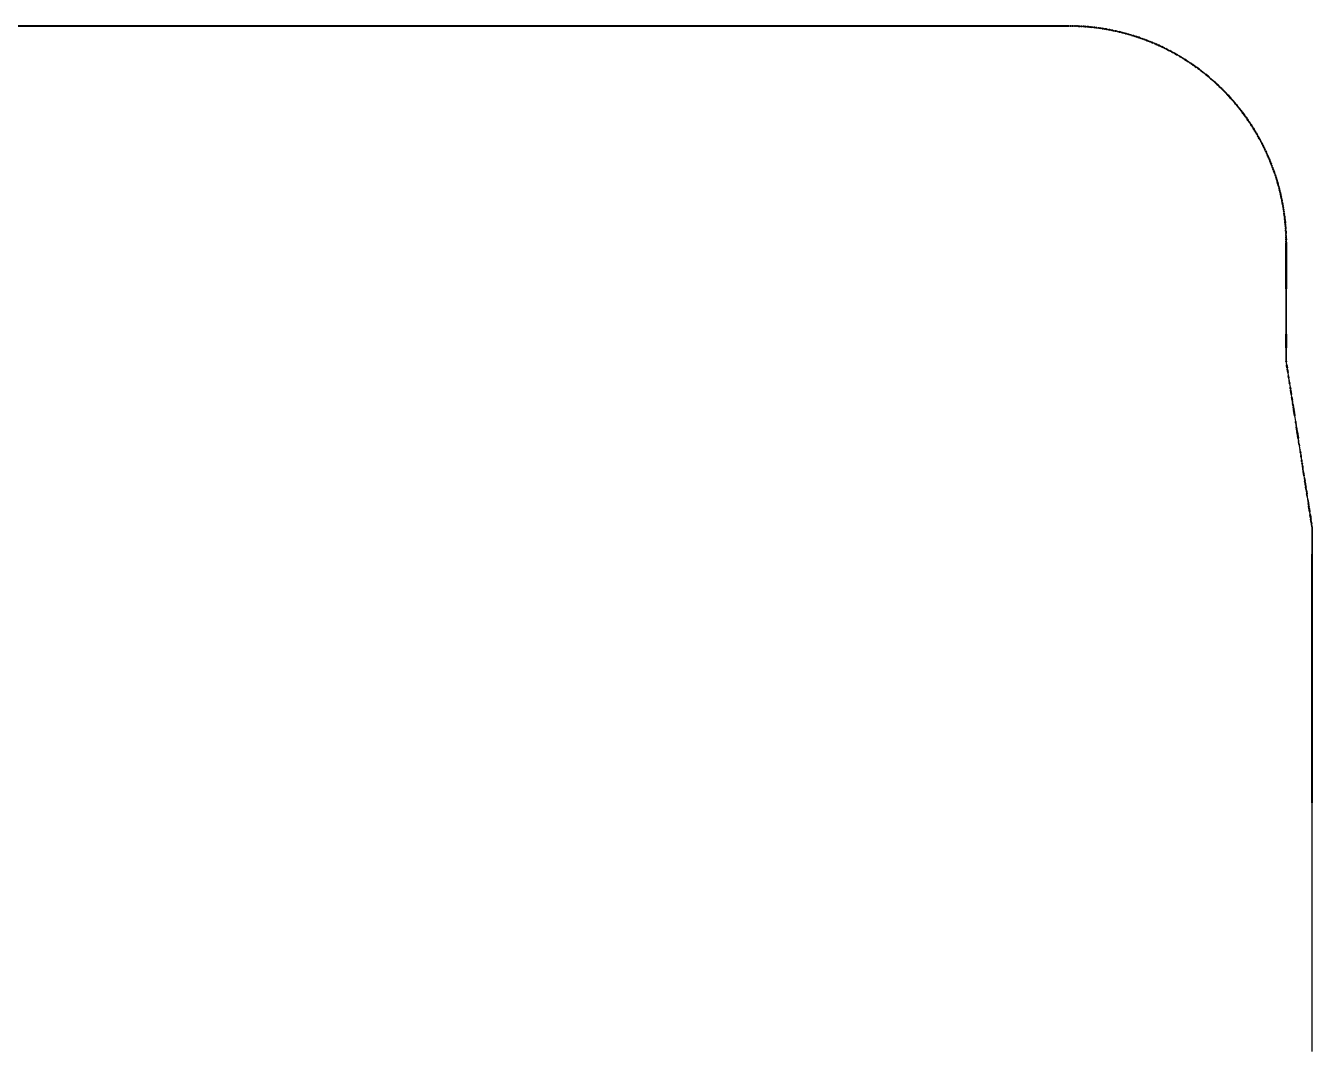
# Model space of a CAD drawing. Header units: metres. Extents: x 2 to 41.4, y 0.9 to 39.
# Drawn here: x 37.113 to 39.479, y 20.142 to 22.029 of the extents above; entities that cross this region are included whole.
import ezdxf

# ---------------------------------------------------------------- set-up
doc = ezdxf.new("R2010")
doc.units = ezdxf.units.M
doc.layers.add('BSA_MATERIAL_SECTION', color=7, linetype='Continuous')

msp = doc.modelspace()

# ---------------------------------------------------------------- linework, layer by layer
at = {"layer": 'BSA_MATERIAL_SECTION'}
for p, q in [((39.0316, 22.0289), (36.2699, 22.0289)), ((36.2699, 22.0281), (39.0316, 22.0281)), ((39.0316, 22.0289), (39.0336, 22.0289)), ((39.0316, 22.0289), (39.0316, 22.0285)), ((39.0316, 22.0289), (39.0316, 22.0285)), ((39.0316, 22.0281), (39.0316, 22.0285)), ((39.0316, 22.0281), (39.0316, 22.0285)), ((39.0336, 22.0281), (39.0316, 22.0281)), ((39.0356, 22.0289), (39.0336, 22.0289)), ((39.0336, 22.0281), (39.0356, 22.0281)), ((39.0356, 22.0289), (39.0376, 22.0289)), ((39.0376, 22.0281), (39.0356, 22.0281)), ((39.0396, 22.0288), (39.0376, 22.0289)), ((39.0376, 22.0281), (39.0396, 22.028)), ((39.0396, 22.0288), (39.0416, 22.0288)), ((39.0416, 22.028), (39.0396, 22.028)), ((39.0436, 22.0287), (39.0416, 22.0288)), ((39.0416, 22.028), (39.0435, 22.0279)), ((39.0455, 22.0279), (39.0435, 22.0279)), ((39.0436, 22.0287), (39.0455, 22.0287)), ((39.0475, 22.0286), (39.0455, 22.0287)), ((39.0455, 22.0279), (39.0475, 22.0278)), ((39.0475, 22.0286), (39.0495, 22.0285)), ((39.0495, 22.0277), (39.0475, 22.0278)), ((39.0515, 22.0284), (39.0495, 22.0285)), ((39.0495, 22.0277), (39.0515, 22.0276)), ((39.0515, 22.0284), (39.0535, 22.0283)), ((39.0535, 22.0275), (39.0515, 22.0276)), ((39.0555, 22.0282), (39.0535, 22.0283)), ((39.0535, 22.0275), (39.0554, 22.0274)), ((39.0574, 22.0273), (39.0554, 22.0274)), ((39.0555, 22.0282), (39.0575, 22.0281)), ((39.0574, 22.0273), (39.0594, 22.0271)), ((39.0594, 22.0279), (39.0575, 22.0281)), ((39.0594, 22.0279), (39.0614, 22.0278)), ((39.0614, 22.027), (39.0594, 22.0271)), ((39.0634, 22.0276), (39.0614, 22.0278)), ((39.0614, 22.027), (39.0634, 22.0268)), ((39.0634, 22.0276), (39.0654, 22.0275)), ((39.0653, 22.0267), (39.0634, 22.0268)), ((39.0653, 22.0267), (39.0673, 22.0265)), ((39.0674, 22.0273), (39.0654, 22.0275)), ((39.0693, 22.0263), (39.0673, 22.0265)), ((39.0674, 22.0273), (39.0694, 22.0271)), ((39.0693, 22.0263), (39.0713, 22.0261)), ((39.0713, 22.0269), (39.0694, 22.0271)), ((39.0713, 22.0269), (39.0733, 22.0267)), ((39.0713, 22.0261), (39.0732, 22.0259)), ((39.0752, 22.0257), (39.0732, 22.0259)), ((39.0753, 22.0265), (39.0733, 22.0267)), ((39.0772, 22.0255), (39.0752, 22.0257)), ((39.0753, 22.0265), (39.0773, 22.0263)), ((39.0772, 22.0255), (39.0791, 22.0253)), ((39.0792, 22.0261), (39.0773, 22.0263)), ((39.0811, 22.025), (39.0791, 22.0253)), ((39.0792, 22.0261), (39.0812, 22.0258)), ((39.0811, 22.025), (39.0831, 22.0248)), ((39.0832, 22.0256), (39.0812, 22.0258)), ((39.0831, 22.0248), (39.0851, 22.0245)), ((39.0832, 22.0256), (39.0852, 22.0253)), ((39.087, 22.0242), (39.0851, 22.0245)), ((39.0871, 22.025), (39.0852, 22.0253)), ((39.087, 22.0242), (39.089, 22.024)), ((39.0871, 22.025), (39.0891, 22.0248)), ((39.0909, 22.0237), (39.089, 22.024)), ((39.0911, 22.0245), (39.0891, 22.0248)), ((39.0929, 22.0234), (39.0909, 22.0237)), ((39.0911, 22.0245), (39.093, 22.0242)), ((39.0929, 22.0234), (39.0949, 22.0231)), ((39.095, 22.0239), (39.093, 22.0242)), ((39.0968, 22.0227), (39.0949, 22.0231)), ((39.095, 22.0239), (39.097, 22.0235)), ((39.0968, 22.0227), (39.0988, 22.0224)), ((39.0989, 22.0232), (39.097, 22.0235)), ((39.1007, 22.0221), (39.0988, 22.0224)), ((39.1009, 22.0229), (39.0989, 22.0232)), ((39.1007, 22.0221), (39.1027, 22.0217)), ((39.1009, 22.0229), (39.1028, 22.0225)), ((39.1046, 22.0214), (39.1027, 22.0217)), ((39.1028, 22.0225), (39.1048, 22.0222)), ((39.1046, 22.0214), (39.1066, 22.021)), ((39.1067, 22.0218), (39.1048, 22.0222)), ((39.1085, 22.0206), (39.1066, 22.021)), ((39.1067, 22.0218), (39.1087, 22.0214)), ((39.1085, 22.0206), (39.1105, 22.0202)), ((39.1106, 22.021), (39.1087, 22.0214)), ((39.1124, 22.0198), (39.1105, 22.0202)), ((39.1126, 22.0206), (39.1106, 22.021)), ((39.1124, 22.0198), (39.1144, 22.0194)), ((39.1126, 22.0206), (39.1145, 22.0202)), ((39.1163, 22.019), (39.1144, 22.0194)), ((39.1145, 22.0202), (39.1165, 22.0198)), ((39.1163, 22.019), (39.1183, 22.0186)), ((39.1184, 22.0194), (39.1165, 22.0198)), ((39.1202, 22.0182), (39.1183, 22.0186)), ((39.1204, 22.0189), (39.1184, 22.0194)), ((39.1202, 22.0182), (39.1221, 22.0177)), ((39.1204, 22.0189), (39.1223, 22.0185)), ((39.1241, 22.0173), (39.1221, 22.0177)), ((39.1223, 22.0185), (39.1242, 22.018)), ((39.1241, 22.0173), (39.126, 22.0168)), ((39.1262, 22.0176), (39.1242, 22.018)), ((39.1279, 22.0163), (39.126, 22.0168)), ((39.1262, 22.0176), (39.1281, 22.0171)), ((39.1279, 22.0163), (39.1298, 22.0158)), ((39.13, 22.0166), (39.1281, 22.0171)), ((39.1298, 22.0158), (39.1318, 22.0153)), ((39.132, 22.0161), (39.13, 22.0166)), ((39.1337, 22.0148), (39.1318, 22.0153)), ((39.132, 22.0161), (39.1339, 22.0156)), ((39.1356, 22.0143), (39.1337, 22.0148)), ((39.1339, 22.0156), (39.1358, 22.0151)), ((39.1356, 22.0143), (39.1375, 22.0138)), ((39.1377, 22.0146), (39.1358, 22.0151)), ((39.1394, 22.0133), (39.1375, 22.0138)), ((39.1377, 22.0146), (39.1396, 22.014)), ((39.1394, 22.0133), (39.1413, 22.0127)), ((39.1415, 22.0135), (39.1396, 22.014)), ((39.1413, 22.0127), (39.1432, 22.0122)), ((39.1415, 22.0135), (39.1435, 22.013)), ((39.1451, 22.0116), (39.1432, 22.0122)), ((39.1454, 22.0124), (39.1435, 22.013)), ((39.147, 22.0111), (39.1451, 22.0116)), ((39.1473, 22.0118), (39.1454, 22.0124)), ((39.147, 22.0111), (39.1489, 22.0105)), ((39.1473, 22.0118), (39.1492, 22.0112)), ((39.1508, 22.0099), (39.1489, 22.0105)), ((39.1511, 22.0107), (39.1492, 22.0112)), ((39.1508, 22.0099), (39.1527, 22.0093)), ((39.1511, 22.0107), (39.153, 22.0101)), ((39.153, 22.0101), (39.1549, 22.0094)), ((39.1546, 22.0087), (39.1527, 22.0093)), ((39.1546, 22.0087), (39.1565, 22.0081)), ((39.1568, 22.0088), (39.1549, 22.0094)), ((39.1584, 22.0074), (39.1565, 22.0081)), ((39.1568, 22.0088), (39.1586, 22.0082)), ((39.1584, 22.0074), (39.1603, 22.0068)), ((39.1605, 22.0076), (39.1586, 22.0082)), ((39.1621, 22.0062), (39.1603, 22.0068)), ((39.1624, 22.0069), (39.1605, 22.0076)), ((39.1621, 22.0062), (39.164, 22.0055)), ((39.1624, 22.0069), (39.1643, 22.0063)), ((39.1659, 22.0048), (39.164, 22.0055)), ((39.1643, 22.0063), (39.1662, 22.0056)), ((39.1659, 22.0048), (39.1678, 22.0042)), ((39.168, 22.0049), (39.1662, 22.0056)), ((39.1696, 22.0035), (39.1678, 22.0042)), ((39.168, 22.0049), (39.1699, 22.0042)), ((39.1696, 22.0035), (39.1715, 22.0028)), ((39.1718, 22.0036), (39.1699, 22.0042)), ((39.1733, 22.0021), (39.1715, 22.0028)), ((39.1718, 22.0036), (39.1736, 22.0029)), ((39.1733, 22.0021), (39.1752, 22.0014)), ((39.1755, 22.0021), (39.1736, 22.0029)), ((39.177, 22.0007), (39.1752, 22.0014)), ((39.1755, 22.0021), (39.1773, 22.0014)), ((39.177, 22.0007), (39.1789, 22)), ((39.1792, 22.0007), (39.1773, 22.0014)), ((39.1807, 21.9992), (39.1789, 22)), ((39.1792, 22.0007), (39.181, 22)), ((39.1807, 21.9992), (39.1826, 21.9985)), ((39.1829, 21.9992), (39.181, 22)), ((39.1844, 21.9977), (39.1826, 21.9985)), ((39.1829, 21.9992), (39.1847, 21.9985)), ((39.1844, 21.9977), (39.1862, 21.997)), ((39.1865, 21.9977), (39.1847, 21.9985)), ((39.1881, 21.9962), (39.1862, 21.997)), ((39.1865, 21.9977), (39.1884, 21.9969)), ((39.1881, 21.9962), (39.1899, 21.9954)), ((39.1902, 21.9961), (39.1884, 21.9969)), ((39.1917, 21.9946), (39.1899, 21.9954)), ((39.1902, 21.9961), (39.192, 21.9953)), ((39.1917, 21.9946), (39.1935, 21.9938)), ((39.1938, 21.9945), (39.192, 21.9953)), ((39.1953, 21.993), (39.1935, 21.9938)), ((39.1938, 21.9945), (39.1957, 21.9937)), ((39.1953, 21.993), (39.1971, 21.9922)), ((39.1975, 21.9929), (39.1957, 21.9937)), ((39.1989, 21.9913), (39.1971, 21.9922)), ((39.1993, 21.9921), (39.1975, 21.9929)), ((39.1989, 21.9913), (39.2007, 21.9905)), ((39.1993, 21.9921), (39.2011, 21.9912)), ((39.2025, 21.9897), (39.2007, 21.9905)), ((39.2011, 21.9912), (39.2029, 21.9904)), ((39.2025, 21.9897), (39.2043, 21.9888)), ((39.2047, 21.9895), (39.2029, 21.9904)), ((39.2061, 21.988), (39.2043, 21.9888)), ((39.2047, 21.9895), (39.2065, 21.9887)), ((39.2061, 21.988), (39.2079, 21.9871)), ((39.2083, 21.9878), (39.2065, 21.9887)), ((39.2097, 21.9862), (39.2079, 21.9871)), ((39.2083, 21.9878), (39.21, 21.9869)), ((39.2097, 21.9862), (39.2115, 21.9853)), ((39.2118, 21.986), (39.21, 21.9869)), ((39.2132, 21.9844), (39.2115, 21.9853)), ((39.2136, 21.9851), (39.2118, 21.986)), ((39.2132, 21.9844), (39.215, 21.9835)), ((39.2136, 21.9851), (39.2154, 21.9842)), ((39.215, 21.9835), (39.2167, 21.9826)), ((39.2154, 21.9842), (39.2171, 21.9833)), ((39.2185, 21.9817), (39.2167, 21.9826)), ((39.2189, 21.9824), (39.2171, 21.9833)), ((39.2203, 21.9807), (39.2185, 21.9817)), ((39.2206, 21.9814), (39.2189, 21.9824)), ((39.2203, 21.9807), (39.222, 21.9798)), ((39.2206, 21.9814), (39.2224, 21.9805)), ((39.222, 21.9798), (39.2237, 21.9788)), ((39.2224, 21.9805), (39.2241, 21.9795)), ((39.2255, 21.9779), (39.2237, 21.9788)), ((39.2259, 21.9786), (39.2241, 21.9795)), ((39.2272, 21.9769), (39.2255, 21.9779)), ((39.2276, 21.9776), (39.2259, 21.9786)), ((39.2272, 21.9769), (39.2289, 21.9759)), ((39.2276, 21.9776), (39.2293, 21.9766)), ((39.2289, 21.9759), (39.2307, 21.9749)), ((39.2311, 21.9756), (39.2293, 21.9766)), ((39.2324, 21.974), (39.2307, 21.9749)), ((39.2311, 21.9756), (39.2328, 21.9747)), ((39.2341, 21.973), (39.2324, 21.974)), ((39.2328, 21.9747), (39.2345, 21.9736)), ((39.2341, 21.973), (39.2358, 21.9719)), ((39.2362, 21.9726), (39.2345, 21.9736)), ((39.2358, 21.9719), (39.2375, 21.9709)), ((39.2379, 21.9716), (39.2362, 21.9726)), ((39.2392, 21.9699), (39.2375, 21.9709)), ((39.2379, 21.9716), (39.2396, 21.9706)), ((39.2409, 21.9689), (39.2392, 21.9699)), ((39.2396, 21.9706), (39.2413, 21.9695)), ((39.2409, 21.9689), (39.2426, 21.9678)), ((39.243, 21.9685), (39.2413, 21.9695)), ((39.2443, 21.9668), (39.2426, 21.9678)), ((39.243, 21.9685), (39.2447, 21.9674)), ((39.2443, 21.9668), (39.2459, 21.9657)), ((39.2464, 21.9664), (39.2447, 21.9674)), ((39.2459, 21.9657), (39.2476, 21.9646)), ((39.248, 21.9653), (39.2464, 21.9664)), ((39.2493, 21.9636), (39.2476, 21.9646)), ((39.248, 21.9653), (39.2497, 21.9642)), ((39.2493, 21.9636), (39.2509, 21.9625)), ((39.2497, 21.9642), (39.2514, 21.9631)), ((39.2526, 21.9614), (39.2509, 21.9625)), ((39.253, 21.962), (39.2514, 21.9631)), ((39.2526, 21.9614), (39.2542, 21.9603)), ((39.253, 21.962), (39.2547, 21.9609)), ((39.2559, 21.9592), (39.2542, 21.9603)), ((39.2563, 21.9598), (39.2547, 21.9609)), ((39.2559, 21.9592), (39.2575, 21.958)), ((39.2563, 21.9598), (39.258, 21.9587)), ((39.2592, 21.9569), (39.2575, 21.958)), ((39.2596, 21.9576), (39.258, 21.9587)), ((39.2592, 21.9569), (39.2608, 21.9558)), ((39.2612, 21.9564), (39.2596, 21.9576)), ((39.2624, 21.9546), (39.2608, 21.9558)), ((39.2612, 21.9564), (39.2629, 21.9553)), ((39.264, 21.9535), (39.2624, 21.9546)), ((39.2645, 21.9541), (39.2629, 21.9553)), ((39.264, 21.9535), (39.2656, 21.9523)), ((39.2645, 21.9541), (39.2661, 21.953)), ((39.2672, 21.9512), (39.2656, 21.9523)), ((39.2661, 21.953), (39.2677, 21.9518)), ((39.2672, 21.9512), (39.2688, 21.95)), ((39.2693, 21.9506), (39.2677, 21.9518)), ((39.2688, 21.95), (39.2704, 21.9488)), ((39.2709, 21.9494), (39.2693, 21.9506)), ((39.272, 21.9476), (39.2704, 21.9488)), ((39.2709, 21.9494), (39.2725, 21.9483)), ((39.2736, 21.9464), (39.272, 21.9476)), ((39.2725, 21.9483), (39.2741, 21.947)), ((39.2736, 21.9464), (39.2752, 21.9452)), ((39.2757, 21.9458), (39.2741, 21.947)), ((39.2767, 21.944), (39.2752, 21.9452)), ((39.2757, 21.9458), (39.2772, 21.9446)), ((39.2767, 21.944), (39.2783, 21.9428)), ((39.2788, 21.9434), (39.2772, 21.9446)), ((39.2783, 21.9428), (39.2799, 21.9415)), ((39.2788, 21.9434), (39.2804, 21.9422)), ((39.2814, 21.9403), (39.2799, 21.9415)), ((39.2819, 21.9409), (39.2804, 21.9422)), ((39.283, 21.9391), (39.2814, 21.9403)), ((39.2819, 21.9409), (39.2835, 21.9397)), ((39.283, 21.9391), (39.2845, 21.9378)), ((39.285, 21.9384), (39.2835, 21.9397)), ((39.286, 21.9365), (39.2845, 21.9378)), ((39.285, 21.9384), (39.2865, 21.9372)), ((39.286, 21.9365), (39.2876, 21.9353)), ((39.2881, 21.9359), (39.2865, 21.9372)), ((39.2891, 21.934), (39.2876, 21.9353)), ((39.2881, 21.9359), (39.2896, 21.9346)), ((39.2891, 21.934), (39.2906, 21.9327)), ((39.2911, 21.9333), (39.2896, 21.9346)), ((39.2921, 21.9314), (39.2906, 21.9327)), ((39.2911, 21.9333), (39.2926, 21.932)), ((39.2921, 21.9314), (39.2936, 21.9301)), ((39.2941, 21.9307), (39.2926, 21.932)), ((39.2936, 21.9301), (39.2951, 21.9288)), ((39.2941, 21.9307), (39.2956, 21.9294)), ((39.2966, 21.9275), (39.2951, 21.9288)), ((39.2971, 21.9281), (39.2956, 21.9294)), ((39.2981, 21.9262), (39.2966, 21.9275)), ((39.2971, 21.9281), (39.2986, 21.9268)), ((39.2981, 21.9262), (39.2995, 21.9249)), ((39.3001, 21.9255), (39.2986, 21.9268)), ((39.301, 21.9235), (39.2995, 21.9249)), ((39.3001, 21.9255), (39.3015, 21.9241)), ((39.301, 21.9235), (39.3025, 21.9222)), ((39.303, 21.9228), (39.3015, 21.9241)), ((39.3039, 21.9208), (39.3025, 21.9222)), ((39.303, 21.9228), (39.3045, 21.9214)), ((39.3039, 21.9208), (39.3054, 21.9195)), ((39.3059, 21.9201), (39.3045, 21.9214)), ((39.3068, 21.9181), (39.3054, 21.9195)), ((39.3059, 21.9201), (39.3074, 21.9187)), ((39.3068, 21.9181), (39.3082, 21.9167)), ((39.3088, 21.9173), (39.3074, 21.9187)), ((39.3082, 21.9167), (39.3097, 21.9154)), ((39.3088, 21.9173), (39.3102, 21.9159)), ((39.3111, 21.914), (39.3097, 21.9154)), ((39.3117, 21.9145), (39.3102, 21.9159)), ((39.3125, 21.9126), (39.3111, 21.914)), ((39.3117, 21.9145), (39.3131, 21.9131)), ((39.3125, 21.9126), (39.3139, 21.9112)), ((39.3145, 21.9117), (39.3131, 21.9131)), ((39.3139, 21.9112), (39.3153, 21.9098)), ((39.3145, 21.9117), (39.3159, 21.9103)), ((39.3167, 21.9084), (39.3153, 21.9098)), ((39.3173, 21.9089), (39.3159, 21.9103)), ((39.3181, 21.9069), (39.3167, 21.9084)), ((39.3173, 21.9089), (39.3187, 21.9075)), ((39.3181, 21.9069), (39.3195, 21.9055)), ((39.32, 21.9061), (39.3187, 21.9075)), ((39.3208, 21.9041), (39.3195, 21.9055)), ((39.32, 21.9061), (39.3214, 21.9046)), ((39.3208, 21.9041), (39.3222, 21.9026)), ((39.3228, 21.9032), (39.3214, 21.9046)), ((39.3236, 21.9012), (39.3222, 21.9026)), ((39.3228, 21.9032), (39.3241, 21.9017)), ((39.3236, 21.9012), (39.3249, 21.8997)), ((39.3255, 21.9003), (39.3241, 21.9017)), ((39.3262, 21.8983), (39.3249, 21.8997)), ((39.3255, 21.9003), (39.3268, 21.8988)), ((39.3262, 21.8983), (39.3276, 21.8968)), ((39.3282, 21.8973), (39.3268, 21.8988)), ((39.3289, 21.8953), (39.3276, 21.8968)), ((39.3282, 21.8973), (39.3295, 21.8959)), ((39.3289, 21.8953), (39.3302, 21.8939)), ((39.3308, 21.8944), (39.3295, 21.8959)), ((39.3315, 21.8924), (39.3302, 21.8939)), ((39.3308, 21.8944), (39.3321, 21.8929)), ((39.3315, 21.8924), (39.3329, 21.8909)), ((39.3335, 21.8914), (39.3321, 21.8929)), ((39.3342, 21.8894), (39.3329, 21.8909)), ((39.3335, 21.8914), (39.3348, 21.8899)), ((39.3342, 21.8894), (39.3354, 21.8879)), ((39.3361, 21.8884), (39.3348, 21.8899)), ((39.3354, 21.8879), (39.3367, 21.8863)), ((39.3361, 21.8884), (39.3373, 21.8869)), ((39.338, 21.8848), (39.3367, 21.8863)), ((39.3386, 21.8853), (39.3373, 21.8869)), ((39.3393, 21.8833), (39.338, 21.8848)), ((39.3399, 21.8838), (39.3386, 21.8853)), ((39.3393, 21.8833), (39.3405, 21.8818)), ((39.3399, 21.8838), (39.3412, 21.8823)), ((39.3418, 21.8802), (39.3405, 21.8818)), ((39.3412, 21.8823), (39.3424, 21.8807)), ((39.3418, 21.8802), (39.343, 21.8787)), ((39.3437, 21.8792), (39.3424, 21.8807)), ((39.3443, 21.8771), (39.343, 21.8787)), ((39.3437, 21.8792), (39.3449, 21.8776)), ((39.3443, 21.8771), (39.3455, 21.8756)), ((39.3461, 21.8761), (39.3449, 21.8776)), ((39.3467, 21.874), (39.3455, 21.8756)), ((39.3461, 21.8761), (39.3474, 21.8745)), ((39.3467, 21.874), (39.3479, 21.8724)), ((39.3486, 21.8729), (39.3474, 21.8745)), ((39.3491, 21.8709), (39.3479, 21.8724)), ((39.3486, 21.8729), (39.3498, 21.8714)), ((39.3491, 21.8709), (39.3503, 21.8693)), ((39.351, 21.8698), (39.3498, 21.8714)), ((39.3515, 21.8677), (39.3503, 21.8693)), ((39.351, 21.8698), (39.3522, 21.8682)), ((39.3534, 21.8666), (39.3522, 21.8682)), ((39.3515, 21.8677), (39.3527, 21.8661)), ((39.3539, 21.8645), (39.3527, 21.8661)), ((39.3534, 21.8666), (39.3545, 21.865)), ((39.3539, 21.8645), (39.3551, 21.8629)), ((39.3557, 21.8634), (39.3545, 21.865)), ((39.3562, 21.8613), (39.3551, 21.8629)), ((39.3557, 21.8634), (39.3569, 21.8618)), ((39.3562, 21.8613), (39.3574, 21.8597)), ((39.358, 21.8601), (39.3569, 21.8618)), ((39.3585, 21.8581), (39.3574, 21.8597)), ((39.358, 21.8601), (39.3592, 21.8585)), ((39.3585, 21.8581), (39.3596, 21.8564)), ((39.3603, 21.8569), (39.3592, 21.8585)), ((39.3608, 21.8548), (39.3596, 21.8564)), ((39.3603, 21.8569), (39.3614, 21.8552)), ((39.3608, 21.8548), (39.3619, 21.8532)), ((39.3626, 21.8536), (39.3614, 21.8552)), ((39.363, 21.8515), (39.3619, 21.8532)), ((39.3626, 21.8536), (39.3637, 21.852)), ((39.363, 21.8515), (39.3641, 21.8499)), ((39.3648, 21.8503), (39.3637, 21.852)), ((39.3652, 21.8482), (39.3641, 21.8499)), ((39.3648, 21.8503), (39.3659, 21.8486)), ((39.3652, 21.8482), (39.3663, 21.8465)), ((39.367, 21.847), (39.3659, 21.8486)), ((39.3674, 21.8449), (39.3663, 21.8465)), ((39.367, 21.847), (39.368, 21.8453)), ((39.3674, 21.8449), (39.3684, 21.8432)), ((39.3691, 21.8436), (39.368, 21.8453)), ((39.3695, 21.8415), (39.3684, 21.8432)), ((39.3691, 21.8436), (39.3702, 21.842)), ((39.3695, 21.8415), (39.3705, 21.8399)), ((39.3712, 21.8403), (39.3702, 21.842)), ((39.3716, 21.8382), (39.3705, 21.8399)), ((39.3712, 21.8403), (39.3723, 21.8386)), ((39.3716, 21.8382), (39.3726, 21.8365)), ((39.3733, 21.8369), (39.3723, 21.8386)), ((39.3737, 21.8348), (39.3726, 21.8365)), ((39.3733, 21.8369), (39.3743, 21.8352)), ((39.3737, 21.8348), (39.3747, 21.8331)), ((39.3754, 21.8335), (39.3743, 21.8352)), ((39.3757, 21.8314), (39.3747, 21.8331)), ((39.3764, 21.8318), (39.3754, 21.8335)), ((39.3757, 21.8314), (39.3767, 21.8297)), ((39.3764, 21.8318), (39.3774, 21.8301)), ((39.3777, 21.8279), (39.3767, 21.8297)), ((39.3774, 21.8301), (39.3784, 21.8283)), ((39.3777, 21.8279), (39.3787, 21.8262)), ((39.3794, 21.8266), (39.3784, 21.8283)), ((39.3796, 21.8245), (39.3787, 21.8262)), ((39.3794, 21.8266), (39.3803, 21.8249)), ((39.3796, 21.8245), (39.3806, 21.8228)), ((39.3813, 21.8231), (39.3803, 21.8249)), ((39.3816, 21.821), (39.3806, 21.8228)), ((39.3813, 21.8231), (39.3823, 21.8214)), ((39.3816, 21.821), (39.3825, 21.8193)), ((39.3832, 21.8197), (39.3823, 21.8214)), ((39.3835, 21.8175), (39.3825, 21.8193)), ((39.3832, 21.8197), (39.3842, 21.8179)), ((39.3835, 21.8175), (39.3844, 21.8158)), ((39.3851, 21.8161), (39.3842, 21.8179)), ((39.3853, 21.814), (39.3844, 21.8158)), ((39.3851, 21.8161), (39.386, 21.8144)), ((39.3853, 21.814), (39.3862, 21.8123)), ((39.3869, 21.8126), (39.386, 21.8144)), ((39.3871, 21.8105), (39.3862, 21.8123)), ((39.3869, 21.8126), (39.3879, 21.8109)), ((39.3871, 21.8105), (39.388, 21.8087)), ((39.3888, 21.8091), (39.3879, 21.8109)), ((39.3889, 21.8069), (39.388, 21.8087)), ((39.3888, 21.8091), (39.3896, 21.8073)), ((39.3889, 21.8069), (39.3898, 21.8052)), ((39.3905, 21.8055), (39.3896, 21.8073)), ((39.3907, 21.8034), (39.3898, 21.8052)), ((39.3905, 21.8055), (39.3914, 21.8037)), ((39.3907, 21.8034), (39.3915, 21.8016)), ((39.3923, 21.8019), (39.3914, 21.8037)), ((39.3924, 21.7998), (39.3915, 21.8016)), ((39.3931, 21.8002), (39.3923, 21.8019)), ((39.3924, 21.7998), (39.3932, 21.798)), ((39.3931, 21.8002), (39.394, 21.7984)), ((39.3941, 21.7962), (39.3932, 21.798)), ((39.394, 21.7984), (39.3948, 21.7965)), ((39.3941, 21.7962), (39.3949, 21.7944)), ((39.3956, 21.7947), (39.3948, 21.7965)), ((39.3957, 21.7926), (39.3949, 21.7944)), ((39.3956, 21.7947), (39.3965, 21.7929)), ((39.3957, 21.7926), (39.3965, 21.7908)), ((39.3973, 21.7911), (39.3965, 21.7929)), ((39.3973, 21.789), (39.3965, 21.7908)), ((39.3973, 21.7911), (39.3981, 21.7893)), ((39.3973, 21.789), (39.3981, 21.7872)), ((39.3989, 21.7875), (39.3981, 21.7893)), ((39.3989, 21.7853), (39.3981, 21.7872)), ((39.3989, 21.7875), (39.3996, 21.7856)), ((39.3989, 21.7853), (39.3997, 21.7835)), ((39.4004, 21.7838), (39.3996, 21.7856)), ((39.4004, 21.7817), (39.3997, 21.7835)), ((39.4004, 21.7838), (39.4012, 21.782)), ((39.4004, 21.7817), (39.4012, 21.7798)), ((39.4019, 21.7801), (39.4012, 21.782)), ((39.4019, 21.778), (39.4012, 21.7798)), ((39.4019, 21.7801), (39.4027, 21.7783)), ((39.4019, 21.778), (39.4027, 21.7762)), ((39.4034, 21.7765), (39.4027, 21.7783)), ((39.4034, 21.7743), (39.4027, 21.7762)), ((39.4034, 21.7765), (39.4042, 21.7746)), ((39.4034, 21.7743), (39.4041, 21.7725)), ((39.4049, 21.7727), (39.4042, 21.7746)), ((39.4048, 21.7706), (39.4041, 21.7725)), ((39.4048, 21.7706), (39.4055, 21.7688)), ((39.4049, 21.7727), (39.4056, 21.7709)), ((39.4062, 21.7669), (39.4055, 21.7688)), ((39.4063, 21.769), (39.4056, 21.7709)), ((39.4062, 21.7669), (39.4069, 21.765)), ((39.4063, 21.769), (39.407, 21.7672)), ((39.4076, 21.7632), (39.4069, 21.765)), ((39.4077, 21.7653), (39.407, 21.7672)), ((39.4076, 21.7632), (39.4082, 21.7613)), ((39.4083, 21.7634), (39.4077, 21.7653)), ((39.4089, 21.7594), (39.4082, 21.7613)), ((39.4083, 21.7634), (39.409, 21.7616)), ((39.4089, 21.7594), (39.4095, 21.7575)), ((39.409, 21.7616), (39.4096, 21.7597)), ((39.4102, 21.7557), (39.4095, 21.7575)), ((39.4103, 21.7578), (39.4096, 21.7597)), ((39.4102, 21.7557), (39.4108, 21.7538)), ((39.4109, 21.7559), (39.4103, 21.7578)), ((39.4114, 21.7519), (39.4108, 21.7538)), ((39.4109, 21.7559), (39.4116, 21.754)), ((39.4114, 21.7519), (39.412, 21.75)), ((39.4116, 21.754), (39.4122, 21.7521)), ((39.4126, 21.7481), (39.412, 21.75)), ((39.4128, 21.7502), (39.4122, 21.7521)), ((39.4128, 21.7502), (39.4134, 21.7483)), ((39.4126, 21.7481), (39.4132, 21.7462)), ((39.4138, 21.7443), (39.4132, 21.7462)), ((39.414, 21.7464), (39.4134, 21.7483)), ((39.4138, 21.7443), (39.4144, 21.7424)), ((39.414, 21.7464), (39.4145, 21.7445)), ((39.4149, 21.7405), (39.4144, 21.7424)), ((39.4151, 21.7426), (39.4145, 21.7445)), ((39.4149, 21.7405), (39.4155, 21.7386)), ((39.4151, 21.7426), (39.4157, 21.7407)), ((39.416, 21.7367), (39.4155, 21.7386)), ((39.4162, 21.7388), (39.4157, 21.7407)), ((39.416, 21.7367), (39.4165, 21.7348)), ((39.4162, 21.7388), (39.4168, 21.7369)), ((39.4171, 21.7329), (39.4165, 21.7348)), ((39.4173, 21.735), (39.4168, 21.7369)), ((39.4171, 21.7329), (39.4176, 21.7309)), ((39.4173, 21.735), (39.4178, 21.7331)), ((39.4181, 21.729), (39.4176, 21.7309)), ((39.4183, 21.7312), (39.4178, 21.7331)), ((39.4181, 21.729), (39.4186, 21.7271)), ((39.4183, 21.7312), (39.4188, 21.7292)), ((39.419, 21.7252), (39.4186, 21.7271)), ((39.4193, 21.7273), (39.4188, 21.7292)), ((39.4193, 21.7273), (39.4198, 21.7254)), ((39.419, 21.7252), (39.4195, 21.7233)), ((39.42, 21.7213), (39.4195, 21.7233)), ((39.4203, 21.7234), (39.4198, 21.7254)), ((39.42, 21.7213), (39.4204, 21.7194)), ((39.4203, 21.7234), (39.4208, 21.7215)), ((39.4209, 21.7175), (39.4204, 21.7194)), ((39.4212, 21.7196), (39.4208, 21.7215)), ((39.4209, 21.7175), (39.4213, 21.7155)), ((39.4212, 21.7196), (39.4217, 21.7176)), ((39.4217, 21.7136), (39.4213, 21.7155)), ((39.4221, 21.7157), (39.4217, 21.7176)), ((39.4217, 21.7136), (39.4222, 21.7116)), ((39.4221, 21.7157), (39.4225, 21.7138)), ((39.4226, 21.7097), (39.4222, 21.7116)), ((39.4229, 21.7118), (39.4225, 21.7138)), ((39.4226, 21.7097), (39.423, 21.7078)), ((39.4229, 21.7118), (39.4234, 21.7099)), ((39.4234, 21.7058), (39.423, 21.7078)), ((39.4238, 21.7079), (39.4234, 21.7099)), ((39.4234, 21.7058), (39.4237, 21.7039)), ((39.4241, 21.7019), (39.4237, 21.7039)), ((39.4238, 21.7079), (39.4241, 21.706)), ((39.4245, 21.704), (39.4241, 21.706)), ((39.4245, 21.704), (39.4249, 21.7021)), ((39.4241, 21.7019), (39.4245, 21.7)), ((39.4248, 21.698), (39.4245, 21.7)), ((39.4248, 21.698), (39.4251, 21.6961)), ((39.4252, 21.7001), (39.4249, 21.7021)), ((39.4255, 21.6941), (39.4251, 21.6961)), ((39.4252, 21.7001), (39.4256, 21.6981)), ((39.4255, 21.6941), (39.4258, 21.6921)), ((39.4259, 21.6962), (39.4256, 21.6981)), ((39.4261, 21.6902), (39.4258, 21.6921)), ((39.4259, 21.6962), (39.4263, 21.6942)), ((39.4261, 21.6902), (39.4264, 21.6882)), ((39.4266, 21.6923), (39.4263, 21.6942)), ((39.4267, 21.6863), (39.4264, 21.6882)), ((39.4266, 21.6923), (39.4269, 21.6903)), ((39.4267, 21.6863), (39.427, 21.6843)), ((39.4272, 21.6883), (39.4269, 21.6903)), ((39.4272, 21.6823), (39.427, 21.6843)), ((39.4272, 21.6883), (39.4275, 21.6864)), ((39.4272, 21.6823), (39.4275, 21.6804)), ((39.4278, 21.6844), (39.4275, 21.6864)), ((39.4278, 21.6784), (39.4275, 21.6804)), ((39.4278, 21.6844), (39.428, 21.6824)), ((39.4283, 21.6805), (39.428, 21.6824)), ((39.4285, 21.6785), (39.4283, 21.6805)), ((39.4285, 21.6785), (39.4288, 21.6765)), ((39.4278, 21.6784), (39.428, 21.6764)), ((39.4282, 21.6744), (39.428, 21.6764)), ((39.4282, 21.6744), (39.4284, 21.6725)), ((39.4287, 21.6705), (39.4284, 21.6725)), ((39.4287, 21.6705), (39.4289, 21.6685)), ((39.4288, 21.6765), (39.429, 21.6745)), ((39.429, 21.6666), (39.4289, 21.6685)), ((39.4292, 21.6726), (39.429, 21.6745)), ((39.429, 21.6666), (39.4292, 21.6646)), ((39.4292, 21.6726), (39.4295, 21.6706)), ((39.4294, 21.6626), (39.4292, 21.6646)), ((39.4294, 21.6626), (39.4296, 21.6606)), ((39.4297, 21.6686), (39.4295, 21.6706)), ((39.4297, 21.6586), (39.4296, 21.6606)), ((39.4297, 21.6686), (39.4298, 21.6666)), ((39.4297, 21.6586), (39.4299, 21.6567)), ((39.43, 21.6646), (39.4298, 21.6666)), ((39.43, 21.6547), (39.4299, 21.6567)), ((39.43, 21.6646), (39.4302, 21.6627)), ((39.4304, 21.6607), (39.4302, 21.6627)), ((39.4305, 21.6587), (39.4304, 21.6607)), ((39.4305, 21.6587), (39.4307, 21.6567)), ((39.4307, 21.6567), (39.4308, 21.6547)), ((39.43, 21.6547), (39.4301, 21.6527)), ((39.4302, 21.6507), (39.4301, 21.6527)), ((39.4302, 21.6507), (39.4303, 21.6487)), ((39.4304, 21.6468), (39.4303, 21.6487)), ((39.4304, 21.6468), (39.4305, 21.6448)), ((39.4306, 21.6428), (39.4305, 21.6448)), ((39.4306, 21.6428), (39.4307, 21.6408)), ((39.4307, 21.6388), (39.4307, 21.6408)), ((39.4307, 21.6388), (39.4308, 21.6368)), ((39.4309, 21.6528), (39.4308, 21.6547)), ((39.4308, 21.6349), (39.4308, 21.6368)), ((39.4308, 21.6349), (39.4308, 21.6329)), ((39.4308, 21.6309), (39.4308, 21.6329)), ((39.431, 21.6508), (39.4309, 21.6528)), ((39.431, 21.6508), (39.4311, 21.6488)), ((39.4311, 21.6488), (39.4312, 21.6468)), ((39.4313, 21.6448), (39.4312, 21.6468)), ((39.4314, 21.6428), (39.4313, 21.6448)), ((39.4314, 21.6428), (39.4315, 21.6408)), ((39.4315, 21.6408), (39.4315, 21.6388)), ((39.4316, 21.6369), (39.4315, 21.6388)), ((39.4316, 21.6369), (39.4316, 21.6349)), ((39.4316, 21.6329), (39.4316, 21.6349)), ((39.4316, 21.6309), (39.4316, 21.6329)), ((39.4308, 21.6309), (39.4308, 21.6289)), ((39.4312, 21.6289), (39.4308, 21.6289)), ((39.4308, 21.5452), (39.4308, 21.6289)), ((39.4308, 21.6289), (39.4312, 21.6289)), ((39.4312, 21.6289), (39.4316, 21.6289)), ((39.4316, 21.6289), (39.4312, 21.6289)), ((39.4316, 21.6309), (39.4316, 21.6289)), ((39.4316, 21.6289), (39.4316, 21.5452)), ((39.4308, 21.5452), (39.4308, 21.4616)), ((39.4316, 21.4616), (39.4316, 21.5452)), ((39.4308, 21.4366), (39.4308, 21.4616)), ((39.4312, 21.4616), (39.4308, 21.4616)), ((39.4312, 21.4616), (39.4308, 21.4616)), ((39.4312, 21.4616), (39.4316, 21.4616)), ((39.4312, 21.4616), (39.4316, 21.4616)), ((39.4316, 21.4616), (39.4316, 21.4366)), ((39.4308, 21.4366), (39.4308, 21.4116)), ((39.4316, 21.4116), (39.4316, 21.4366)), ((39.4308, 21.4115), (39.4308, 21.4116)), ((39.431, 21.4104), (39.4308, 21.4115)), ((39.4308, 21.4115), (39.4308, 21.4115)), ((39.4308, 21.4115), (39.4308, 21.4115)), ((39.431, 21.4104), (39.4312, 21.4095)), ((39.4312, 21.4095), (39.4319, 21.4049)), ((39.4316, 21.4116), (39.4316, 21.4115)), ((39.4316, 21.4115), (39.4318, 21.4104)), ((39.4316, 21.4115), (39.4316, 21.4115)), ((39.4316, 21.4115), (39.4316, 21.4115)), ((39.432, 21.4095), (39.4318, 21.4104)), ((39.4321, 21.4034), (39.4319, 21.4049)), ((39.4327, 21.4049), (39.432, 21.4095)), ((39.4327, 21.3998), (39.4321, 21.4034)), ((39.4327, 21.4049), (39.4329, 21.4034)), ((39.4327, 21.3998), (39.4329, 21.3986)), ((39.4329, 21.4034), (39.4335, 21.3998)), ((39.4329, 21.3986), (39.4331, 21.397)), ((39.434, 21.3912), (39.4331, 21.397)), ((39.4337, 21.3986), (39.4335, 21.3998)), ((39.4339, 21.397), (39.4337, 21.3986)), ((39.4339, 21.397), (39.4348, 21.3912)), ((39.434, 21.3912), (39.435, 21.3851)), ((39.4358, 21.3851), (39.4348, 21.3912)), ((39.4356, 21.3811), (39.435, 21.3851)), ((39.4356, 21.3811), (39.437, 21.3718)), ((39.4358, 21.3851), (39.4364, 21.3811)), ((39.4378, 21.3718), (39.4364, 21.3811)), ((39.4373, 21.3704), (39.437, 21.3718)), ((39.4378, 21.3718), (39.438, 21.3708)), ((39.4373, 21.3704), (39.4383, 21.3641)), ((39.4391, 21.3637), (39.438, 21.3708)), ((39.4388, 21.3608), (39.4383, 21.3641)), ((39.4388, 21.3608), (39.4391, 21.3586)), ((39.4391, 21.3637), (39.4396, 21.3608)), ((39.4404, 21.3506), (39.4391, 21.3586)), ((39.4399, 21.3586), (39.4396, 21.3608)), ((39.4399, 21.3586), (39.4412, 21.3506)), ((39.4404, 21.3506), (39.4411, 21.3458)), ((39.4419, 21.3458), (39.4412, 21.3506)), ((39.4414, 21.3438), (39.4411, 21.3458)), ((39.4418, 21.3411), (39.4414, 21.3438)), ((39.4418, 21.3411), (39.4425, 21.337)), ((39.4419, 21.3458), (39.4422, 21.3438)), ((39.4422, 21.3438), (39.4426, 21.3411)), ((39.4425, 21.337), (39.443, 21.3339)), ((39.4433, 21.337), (39.4426, 21.3411)), ((39.4435, 21.3302), (39.443, 21.3339)), ((39.4435, 21.3354), (39.4433, 21.337)), ((39.4441, 21.332), (39.4435, 21.3354)), ((39.4435, 21.3302), (39.444, 21.3272)), ((39.4445, 21.3239), (39.444, 21.3272)), ((39.4441, 21.332), (39.4446, 21.3285)), ((39.4449, 21.3215), (39.4445, 21.3239)), ((39.4448, 21.3272), (39.4446, 21.3285)), ((39.4448, 21.3272), (39.4453, 21.3239)), ((39.4453, 21.3239), (39.4457, 21.3215)), ((39.4449, 21.3215), (39.445, 21.3206)), ((39.4455, 21.3178), (39.445, 21.3206)), ((39.4455, 21.3178), (39.4455, 21.3177)), ((39.4455, 21.3177), (39.4456, 21.3168)), ((39.4464, 21.3121), (39.4456, 21.3168)), ((39.4458, 21.3206), (39.4457, 21.3215)), ((39.4458, 21.3206), (39.4463, 21.3178)), ((39.4463, 21.3177), (39.4463, 21.3178)), ((39.4464, 21.3168), (39.4463, 21.3177)), ((39.4464, 21.3168), (39.4472, 21.3121)), ((39.4464, 21.3119), (39.4464, 21.3121)), ((39.4465, 21.3112), (39.4464, 21.3119)), ((39.4465, 21.3112), (39.4469, 21.3084)), ((39.4469, 21.3084), (39.4482, 21.3007)), ((39.4472, 21.3121), (39.4472, 21.3119)), ((39.4472, 21.3119), (39.4473, 21.3112)), ((39.4477, 21.3084), (39.4473, 21.3112)), ((39.449, 21.3007), (39.4477, 21.3084)), ((39.4483, 21.2996), (39.4482, 21.3007)), ((39.449, 21.3007), (39.4491, 21.2996)), ((39.4485, 21.2987), (39.4483, 21.2996)), ((39.4487, 21.2971), (39.4485, 21.2987)), ((39.4487, 21.2971), (39.4492, 21.2942)), ((39.4491, 21.2996), (39.4493, 21.2987)), ((39.4492, 21.2942), (39.4494, 21.2928)), ((39.4493, 21.2987), (39.4495, 21.2971)), ((39.4494, 21.2928), (39.4497, 21.291)), ((39.45, 21.2942), (39.4495, 21.2971)), ((39.4503, 21.2867), (39.4497, 21.291)), ((39.4502, 21.2928), (39.45, 21.2942)), ((39.4505, 21.291), (39.4502, 21.2928)), ((39.4509, 21.2829), (39.4503, 21.2867)), ((39.4505, 21.291), (39.4511, 21.2867)), ((39.4509, 21.2829), (39.4511, 21.2816)), ((39.4511, 21.2867), (39.4517, 21.2829)), ((39.4517, 21.2782), (39.4511, 21.2816)), ((39.4519, 21.2816), (39.4517, 21.2829)), ((39.4519, 21.2765), (39.4517, 21.2782)), ((39.4519, 21.2816), (39.4525, 21.2782)), ((39.4519, 21.2765), (39.4522, 21.2751)), ((39.4525, 21.2782), (39.4527, 21.2765)), ((39.453, 21.2751), (39.4527, 21.2765)), ((39.4529, 21.2704), (39.4522, 21.2751)), ((39.4529, 21.2704), (39.4539, 21.2641)), ((39.453, 21.2751), (39.4537, 21.2704)), ((39.4547, 21.2641), (39.4537, 21.2704)), ((39.4539, 21.2639), (39.4539, 21.2641)), ((39.4539, 21.2639), (39.4539, 21.2639)), ((39.4546, 21.2592), (39.4539, 21.2639)), ((39.4546, 21.2592), (39.4551, 21.2562)), ((39.4547, 21.2641), (39.4547, 21.2639)), ((39.4547, 21.2639), (39.4547, 21.2639)), ((39.4554, 21.2592), (39.4547, 21.2639)), ((39.4552, 21.2559), (39.4551, 21.2562)), ((39.4552, 21.2559), (39.4562, 21.2489)), ((39.4554, 21.2592), (39.4559, 21.2562)), ((39.4559, 21.2562), (39.456, 21.2559)), ((39.457, 21.2489), (39.456, 21.2559)), ((39.4563, 21.2482), (39.4562, 21.2489)), ((39.4563, 21.2482), (39.4568, 21.2454)), ((39.4571, 21.2437), (39.4568, 21.2454)), ((39.457, 21.2489), (39.4571, 21.2482)), ((39.4576, 21.2454), (39.4571, 21.2482)), ((39.4571, 21.2437), (39.4579, 21.2384)), ((39.4576, 21.2454), (39.4579, 21.2437)), ((39.4587, 21.2384), (39.4579, 21.2437)), ((39.4581, 21.2373), (39.4579, 21.2384)), ((39.4583, 21.2357), (39.4581, 21.2373)), ((39.4583, 21.2357), (39.4586, 21.234)), ((39.4586, 21.234), (39.4588, 21.2327)), ((39.4587, 21.2384), (39.4589, 21.2373)), ((39.4588, 21.2327), (39.4592, 21.2301)), ((39.4589, 21.2373), (39.4591, 21.2357)), ((39.4594, 21.234), (39.4591, 21.2357)), ((39.4594, 21.2288), (39.4592, 21.2301)), ((39.4596, 21.2327), (39.4594, 21.234)), ((39.4595, 21.2281), (39.4594, 21.2288)), ((39.46, 21.2301), (39.4596, 21.2327)), ((39.46, 21.2301), (39.4602, 21.2288)), ((39.4602, 21.2288), (39.4603, 21.2281)), ((39.4596, 21.2275), (39.4595, 21.2281)), ((39.4596, 21.2275), (39.46, 21.2249)), ((39.46, 21.2246), (39.46, 21.2249)), ((39.46, 21.2246), (39.4602, 21.2233)), ((39.4603, 21.2228), (39.4602, 21.2233)), ((39.4603, 21.2281), (39.4604, 21.2275)), ((39.4603, 21.2228), (39.461, 21.2186)), ((39.4608, 21.2249), (39.4604, 21.2275)), ((39.4608, 21.2249), (39.4608, 21.2246)), ((39.461, 21.2233), (39.4608, 21.2246)), ((39.461, 21.2233), (39.4611, 21.2228)), ((39.4611, 21.218), (39.461, 21.2186)), ((39.4618, 21.2186), (39.4611, 21.2228)), ((39.4613, 21.2167), (39.4611, 21.218)), ((39.4613, 21.2167), (39.4615, 21.2151)), ((39.4615, 21.2151), (39.4617, 21.2142)), ((39.4626, 21.2084), (39.4617, 21.2142)), ((39.4618, 21.2186), (39.4619, 21.218)), ((39.4619, 21.218), (39.4621, 21.2167)), ((39.4623, 21.2151), (39.4621, 21.2167)), ((39.4625, 21.2142), (39.4623, 21.2151)), ((39.4634, 21.2084), (39.4625, 21.2142)), ((39.4637, 21.2008), (39.4626, 21.2084)), ((39.4634, 21.2084), (39.4645, 21.2008)), ((39.4637, 21.2008), (39.4643, 21.1971)), ((39.4643, 21.1971), (39.4652, 21.1914)), ((39.4651, 21.1971), (39.4645, 21.2008)), ((39.4651, 21.1971), (39.466, 21.1914)), ((39.4655, 21.1895), (39.4652, 21.1914)), ((39.4659, 21.187), (39.4655, 21.1895)), ((39.4661, 21.1858), (39.4659, 21.187)), ((39.4663, 21.1895), (39.466, 21.1914)), ((39.4667, 21.182), (39.4661, 21.1858)), ((39.4663, 21.1895), (39.4667, 21.187)), ((39.4667, 21.187), (39.4669, 21.1858)), ((39.4667, 21.182), (39.467, 21.1801)), ((39.4669, 21.1858), (39.4675, 21.182)), ((39.4675, 21.182), (39.4678, 21.1801)), ((39.4679, 21.1745), (39.467, 21.1801)), ((39.4687, 21.1745), (39.4678, 21.1801)), ((39.4679, 21.1745), (39.4689, 21.1679)), ((39.4687, 21.1745), (39.4697, 21.1679)), ((39.4696, 21.1632), (39.4689, 21.1679)), ((39.4696, 21.1632), (39.4705, 21.1576)), ((39.4704, 21.1632), (39.4697, 21.1679)), ((39.4713, 21.1576), (39.4704, 21.1632)), ((39.4705, 21.1576), (39.4715, 21.1513)), ((39.4713, 21.1576), (39.4723, 21.1513)), ((39.4717, 21.1502), (39.4715, 21.1513)), ((39.4717, 21.1502), (39.4719, 21.1483)), ((39.4721, 21.1472), (39.4719, 21.1483)), ((39.4721, 21.1472), (39.4723, 21.1463)), ((39.4723, 21.1513), (39.4725, 21.1502)), ((39.4723, 21.1463), (39.4725, 21.1449)), ((39.4727, 21.1483), (39.4725, 21.1502)), ((39.4726, 21.1444), (39.4725, 21.1449)), ((39.4731, 21.1406), (39.4726, 21.1444)), ((39.4727, 21.1483), (39.4729, 21.1472)), ((39.4731, 21.1463), (39.4729, 21.1472)), ((39.4733, 21.1449), (39.4731, 21.1463)), ((39.4735, 21.1381), (39.4731, 21.1406)), ((39.4733, 21.1449), (39.4734, 21.1444)), ((39.4739, 21.1406), (39.4734, 21.1444)), ((39.4737, 21.1369), (39.4735, 21.1381)), ((39.4741, 21.1344), (39.4737, 21.1369)), ((39.4739, 21.1406), (39.4743, 21.1381)), ((39.4741, 21.1344), (39.4749, 21.1293)), ((39.4743, 21.1381), (39.4745, 21.1369)), ((39.4745, 21.1369), (39.4749, 21.1344)), ((39.4757, 21.1293), (39.4749, 21.1344)), ((39.4755, 21.1256), (39.4749, 21.1293)), ((39.4758, 21.1237), (39.4755, 21.1256)), ((39.4757, 21.1293), (39.4763, 21.1256)), ((39.4758, 21.1237), (39.4762, 21.1212)), ((39.4767, 21.1181), (39.4762, 21.1212)), ((39.4763, 21.1256), (39.4766, 21.1237)), ((39.4766, 21.1237), (39.477, 21.1212)), ((39.4773, 21.1143), (39.4767, 21.1181)), ((39.4775, 21.1181), (39.477, 21.1212)), ((39.4773, 21.1143), (39.4776, 21.1124)), ((39.4775, 21.1181), (39.4781, 21.1143)), ((39.4784, 21.1068), (39.4776, 21.1124)), ((39.4781, 21.1143), (39.4784, 21.1124)), ((39.4792, 21.1068), (39.4784, 21.1124)), ((39.4784, 21.1068), (39.4784, 21.0568)), ((39.4792, 21.1068), (39.4792, 21.0568)), ((39.4784, 21.0568), (39.4788, 21.0568)), ((39.4784, 20.5996), (39.4784, 21.0568)), ((39.4788, 21.0568), (39.4784, 21.0568)), ((39.4792, 21.0568), (39.4788, 21.0568)), ((39.4788, 21.0568), (39.4792, 21.0568)), ((39.4792, 21.0568), (39.4792, 20.5996)), ((39.4784, 20.5996), (39.4784, 20.1424)), ((39.4792, 20.1424), (39.4792, 20.5996)), ((39.4784, 20.1424), (39.4788, 20.1424)), ((39.4792, 20.1424), (39.4788, 20.1424))]:
    msp.add_line(p, q, dxfattribs=at)

doc.saveas('drawing.dxf')
